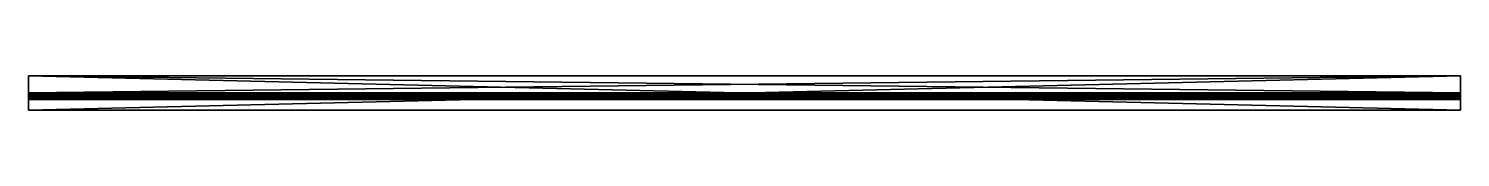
# Model space of a CAD drawing. Header units: centimetres. Extents: x -1000 to 1000, y -32 to 17.
import ezdxf

# ---------------------------------------------------------------- set-up
doc = ezdxf.new("R2010")
doc.units = ezdxf.units.CM
doc.layers.get('0').update_dxf_attribs({"true_color": 0x5890e1})

msp = doc.modelspace()

# ---------------------------------------------------------------- meshes
at = {"color": 134, "true_color": 0x1bb194}
mesh = msp.add_polyface(dxfattribs=at)
corners = [(1000, 16.4, -30), (1000, 16.4, -15), (1000, -7.5, -14.2), (1000, -8.8, -14), (1000, -10, -13.6), (1000, -11.2, -13.1), (1000, -12.3, -12.4), (1000, -13.3, -11.6), (1000, -14.1, -10.7), (1000, -14.9, -9.7), (1000, -15.5, -8.6), (1000, -16, -7.5), (1000, -16.4, -6.2), (1000, -16.6, -4.9), (1000, -16.6, 4.8), (1000, -16.4, 6.2), (1000, -16.1, 7.4), (1000, -15.6, 8.6), (1000, -14.9, 9.7), (1000, -14.1, 10.7), (1000, -13.3, 11.6), (1000, -12.3, 12.4), (1000, -11.2, 13.1), (1000, -10, 13.6), (1000, -8.7, 14), (1000, -7.4, 14.2), (1000, 16.4, 15), (1000, 16.4, 30), (1000, -31.6, 30), (1000, -31.6, -30), (-1000, 16.6, -30), (-1000, 16.6, -15), (-1000, -7.3, -14.2), (-1000, -8.6, -14), (-1000, -9.9, -13.6), (-1000, -11.1, -13.1), (-1000, -12.1, -12.4), (-1000, -13.1, -11.6), (-1000, -14, -10.7), (-1000, -14.8, -9.7), (-1000, -15.4, -8.6), (-1000, -15.9, -7.5), (-1000, -16.2, -6.2), (-1000, -16.4, -4.9), (-1000, -16.4, 4.8), (-1000, -16.3, 6.2), (-1000, -15.9, 7.4), (-1000, -15.4, 8.6), (-1000, -14.8, 9.7), (-1000, -14, 10.7), (-1000, -13.1, 11.6), (-1000, -12.1, 12.4), (-1000, -11, 13.1), (-1000, -9.8, 13.6), (-1000, -8.6, 14), (-1000, -7.3, 14.2), (-1000, 16.6, 15), (-1000, 16.6, 30), (-1000, -31.4, 30), (-1000, -31.4, -30)]
mesh.append_faces([[corners[k] for k in face] for face in [(56, 58, 57), (59, 31, 30)]], dxfattribs={"vtx0": -1, "color": 134})
mesh.append_faces([[corners[k] for k in face] for face in [(17, 28, 16), (55, 58, 56), (54, 58, 55), (53, 58, 54), (52, 58, 53), (51, 58, 52), (50, 58, 51), (49, 58, 50), (48, 58, 49), (47, 58, 48), (58, 41, 59)]], dxfattribs={"vtx0": -1, "vtx1": -1, "color": 134})
mesh.append_faces([[corners[k] for k in face] for face in [(29, 1, 2), (29, 2, 3), (29, 3, 4), (29, 4, 5), (29, 5, 6), (29, 6, 7), (29, 7, 8), (29, 8, 9), (29, 9, 10), (29, 10, 11), (28, 11, 12), (28, 12, 13), (28, 13, 14), (28, 14, 15), (28, 15, 16), (59, 32, 31), (59, 33, 32), (59, 34, 33), (59, 35, 34), (59, 36, 35), (59, 37, 36), (59, 38, 37), (59, 39, 38), (59, 40, 39), (59, 41, 40), (58, 42, 41), (58, 43, 42), (58, 44, 43), (58, 45, 44), (58, 46, 45)]], dxfattribs={"vtx0": -1, "vtx2": -1, "color": 134})
mesh.append_faces([[corners[k] for k in face] for face in [(25, 26, 28), (24, 25, 28), (23, 24, 28), (22, 23, 28), (21, 22, 28), (20, 21, 28), (19, 20, 28), (18, 19, 28), (17, 18, 28), (28, 29, 11), (47, 46, 58)]], dxfattribs={"vtx1": -1, "vtx2": -1, "color": 134})
mesh.append_faces([[corners[k] for k in face] for face in [(0, 30, 31), (31, 1, 0), (1, 31, 32), (32, 2, 1), (2, 32, 33), (33, 3, 2), (3, 33, 34), (34, 4, 3), (4, 34, 35), (35, 5, 4), (5, 35, 36), (36, 6, 5), (6, 36, 37), (37, 7, 6), (7, 37, 38), (38, 8, 7), (8, 38, 39), (39, 9, 8), (9, 39, 40), (40, 10, 9), (10, 40, 41), (41, 11, 10), (11, 41, 42), (42, 12, 11), (12, 42, 43), (43, 13, 12), (13, 43, 44), (44, 14, 13), (14, 44, 45), (45, 15, 14), (15, 45, 46), (46, 16, 15), (16, 46, 47), (47, 17, 16), (17, 47, 48), (48, 18, 17), (18, 48, 49), (49, 19, 18), (19, 49, 50), (50, 20, 19), (20, 50, 51), (51, 21, 20), (21, 51, 52), (52, 22, 21), (22, 52, 53), (53, 23, 22), (23, 53, 54), (54, 24, 23), (24, 54, 55), (55, 25, 24), (25, 55, 56), (56, 26, 25), (26, 56, 57), (57, 27, 26), (27, 57, 58), (58, 28, 27), (28, 58, 59), (59, 29, 28), (29, 59, 30), (30, 0, 29), (26, 27, 28), (29, 0, 1)]], dxfattribs={"vtx2": -1, "color": 134})

doc.saveas('drawing.dxf')
